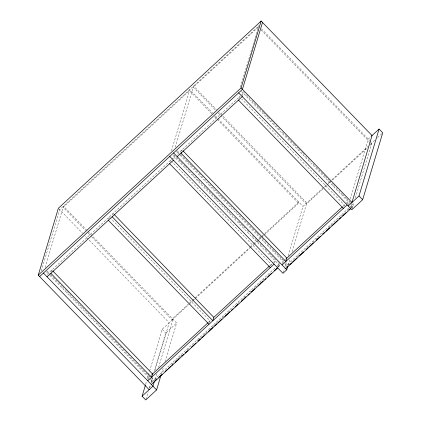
<?xml version="1.0" encoding="UTF-8"?>
<svg xmlns="http://www.w3.org/2000/svg" width="421" height="421" viewBox="0 0 421 421"><rect width="100%" height="100%" fill="white"/><g stroke="black" fill="none" stroke-linecap="round" stroke-linejoin="round"><path stroke-width="0.32" stroke-dasharray="2.1 1.58" d="M41.311 270.94L59.693 209.674L259.125 25.57M45.11 267.44L63.487 206.174L176.662 323.044L165.032 361.807M47.731 274.597L48.068 273.482L174.42 156.838L173.415 160.185M51.194 272.208L51.862 269.977M108.676 219.141L109.344 216.915L110.712 218.325M112.807 214.526L113.144 213.41M171.458 150.797L189.839 89.531L212.658 113.091M170.289 161.459L170.621 160.343M175.257 147.292L193.634 86.026L216.452 109.586M177.883 154.449L178.215 153.339L240.444 95.893M181.677 150.944L182.009 149.834M145.666 384.31L146.608 381.184M147.355 378.684L149.418 371.806M149.608 371.18L162.174 329.296L173.02 319.281L158.575 367.417M148.076 379.684L148.75 377.453L150.644 375.7M145.934 399.324L148.187 391.825M149.313 388.073L150.25 384.947M151.002 382.447L152.313 378.069M154.375 371.19L165.816 333.058L176.662 323.044M149.718 387.804L150.465 385.304M151.218 382.8L152.907 377.174M155.154 369.675L169.221 322.786L85.252 236.07M240.328 87.215L258.71 25.955M152.055 382.331L152.391 381.215L275.85 267.246M91.873 237.018L172.147 319.913L172.499 318.744L249.658 247.511M238.991 98.44L239.491 96.767M155.012 379.3L156.701 373.669M242.285 96.609L243.291 93.262L240.88 95.488M161.469 373.685L163.348 367.433M209.521 322.56L210.026 320.886L111.165 218.794M270.803 265.988L271.303 264.314L171.536 161.285M274.429 263.041L275.097 260.81L273.65 262.146M277.739 267.919L278.744 264.577L276.334 266.803M278.339 266.988L279.786 265.651L280.133 264.477L276.944 261.183M264.256 234.881L298.5 203.275L298.847 202.101L263.646 234.602M282.391 263.835L283.059 261.609L284.985 259.831M283.133 272.671L284.259 268.919M285.006 266.419L286.133 262.667M288.196 255.789L303.015 206.401L326.091 185.098M286.033 267.603L286.701 265.372L348.883 207.969M288.053 265.414L289.932 259.162M292.179 251.663L306.809 202.901L218.736 111.944M344.004 206.153L344.336 205.038L241.77 99.119M347.462 203.764L348.135 201.533L342.831 206.432M348.356 205.332L349.483 201.58M350.235 199.08L368.238 139.062L371.085 136.436M350.772 208.642L351.777 205.301L349.367 207.521M352.003 209.095L354.066 202.217M355.377 197.838L371.885 142.824L370.059 140.94M258.357 27.123L193.286 87.194L215.189 109.818M250.142 247.069L253.037 244.396M253.516 243.948L263.162 235.05M172.147 319.913L188.545 304.778M189.024 304.336L192.402 301.215M192.886 300.773L194.812 298.989M195.297 298.547L249.79 248.237M250.274 247.795L253.647 244.675M254.131 244.233L257.505 241.117M257.989 240.67L261.362 237.555M261.846 237.107L263.778 235.328M328.017 183.319L329.948 181.54M331.874 179.762L368.028 146.387M370.438 144.161L374.711 140.214M377.542 137.604L382.257 133.246M322.849 188.94L306.456 204.069L222.035 116.885M324.775 187.161L326.707 185.382M327.185 184.935L367.196 148.003M370.085 145.329L371.532 143.998L369.706 142.109M151.118 375.264L152.544 373.948M208.548 322.249L210.974 320.007M269.793 265.709L273.203 262.562M285.433 259.42L286.854 258.105M154.749 380.231L153.786 381.121L151.502 378.768M155.233 379.784L157.159 378.005M172.11 364.202L173.557 362.87M175.483 361.086L176.452 360.197M178.378 358.418L179.825 357.082M180.309 356.634L182.235 354.856M187.54 349.956L188.987 348.625M197.186 341.052L198.633 339.721M199.117 339.273L201.043 337.495M203.938 334.821L204.901 333.932M205.385 333.485L207.795 331.259M209.726 329.48L210.689 328.59M212.621 326.807L214.068 325.47M215.994 323.691L217.441 322.354M222.267 317.902L223.709 316.566M229.019 311.672L229.982 310.782M237.697 303.657L239.144 302.32M244.448 297.426L245.411 296.531M250.237 292.085L251.2 291.19M254.095 288.522L255.058 287.632M255.542 287.185L257.468 285.406M259.878 283.18L260.846 282.286M262.772 280.507L264.22 279.17M277.723 266.704L280.133 264.477M289.059 264.388L288.096 265.277L285.812 262.92M297.252 256.821L298.7 255.484M307.377 247.474L308.34 246.585M313.161 242.138L314.124 241.249M316.534 239.023L317.497 238.133M322.318 233.681L323.286 232.792M328.585 227.898L330.032 226.561M330.517 226.119L331.958 224.782M337.747 219.441L338.71 218.552M341.121 216.326L342.084 215.436M347.383 210.542L348.83 209.205M350.761 207.427L353.172 205.201L350.888 202.848M351.372 207.711L352.819 206.374L350.867 204.359M261.446 28.781L369.606 140.472M261.099 29.949L369.249 141.64M243.191 91.631L245.927 94.457M246.385 94.925L250.037 98.698M251.863 100.582L263.267 112.365M263.725 112.833L267.835 117.075M268.288 117.548L280.612 130.273M282.438 132.157L285.175 134.983M285.633 135.457L293.842 143.94M294.3 144.408L298.41 148.65M298.863 149.123L302.515 152.891M302.973 153.365L311.187 161.848M313.013 163.732L315.75 166.558M316.208 167.032L324.875 175.983M325.333 176.457L328.985 180.225M329.438 180.698L333.09 184.466M333.548 184.94L342.215 193.892M342.673 194.365L346.325 198.133M346.783 198.607L350.43 202.375M241.465 91.383L350.535 204.017M218.383 113.117L221.578 116.412M215.384 115.907L303.015 206.401M211.837 113.781L189.487 90.699L63.139 207.343L85.489 230.424M214.573 116.606L216.857 118.959M217.31 119.432L298.5 203.275M177.204 150.76L180.399 154.06M180.856 154.528L186.787 160.654M187.245 161.127L190.892 164.895M191.35 165.369L204.127 178.562M204.585 179.036L221.467 196.47M221.925 196.944L230.14 205.427M230.597 205.895L239.265 214.852M239.723 215.32L256.61 232.76M257.063 233.229L273.95 250.669M274.408 251.137L283.991 261.036M176.394 151.455L179.593 154.76M180.041 155.217L284.549 263.146M284.88 263.488L287.29 265.977M173.862 154.733L180.704 161.796M181.162 162.269L184.808 166.037M185.266 166.511L189.371 170.747M189.829 171.221L198.038 179.699M198.491 180.167L202.143 183.935M203.964 185.819L215.368 197.596M215.826 198.065L219.473 201.833M221.299 203.717L228.598 211.253M229.05 211.726L232.702 215.494M234.523 217.378L236.807 219.73M238.628 221.62L245.017 228.214M247.295 230.566L250.032 233.392M252.311 235.749L263.262 247.053M265.083 248.937L267.367 251.29M269.187 253.174L276.486 260.71M173.052 155.428L279.786 265.651M88.226 233.25L91.415 236.544M58.793 208.742L82.511 233.239M162.174 329.296L165.816 333.058M47.057 270.903L50.246 274.203M50.704 274.671L62.108 286.448M62.561 286.917L66.665 291.158M67.123 291.627L79.437 304.346M79.895 304.82L96.772 322.244M97.225 322.718L151.05 378.295M46.247 271.603L49.441 274.902M49.889 275.366L150.239 378.995M150.571 379.337L152.523 381.352"/><path stroke-width="0.63" d="M149.155 389.678L38.269 275.171L58.34 208.279L261.152 21.05L372.038 135.557L351.967 202.448L241.086 87.942L261.152 21.05M181.34 152.06L181.009 153.176L285.854 261.446L286.854 258.105L182.925 150.776M160.906 375.558L156.596 389.935L145.75 399.95L142.103 396.187L145.482 384.936M154.449 381.173L152.949 386.173L142.103 396.187M262.504 22.45L242.438 89.341L39.627 276.571M169.774 156.423L282.944 273.297L286.743 269.793L287.869 266.04M348.172 205.953L359.018 195.944L379.084 129.052L382.731 132.815L362.66 199.707L351.814 209.716L238.639 92.846M38.269 275.171L241.086 87.942M47.063 276.829L173.415 160.185M177.209 156.68L242.285 96.609M371.543 136.015L379.084 129.052M152.123 374.337L208.063 322.697M213.852 317.35L269.314 266.156M147.745 380.8L274.097 264.156M286.433 258.494L342.347 206.874M155.36 380.51L156.328 379.621M158.738 377.395L162.111 374.28M165.006 371.606L167.416 369.38M168.384 368.491L170.794 366.265M171.757 365.375L172.721 364.486M175.136 362.26L178.993 358.697M181.888 356.024L183.814 354.245M185.261 352.909L187.671 350.682M191.529 347.12L195.87 343.115M198.28 340.889L200.212 339.11M201.659 337.774L204.069 335.548M208.411 331.538L212.752 327.533M214.678 325.754L216.61 323.97M218.057 322.633L221.914 319.076M224.809 316.403L229.629 311.95M231.561 310.172L233.008 308.835M234.934 307.051L237.828 304.383M241.201 301.268L246.027 296.816M247.953 295.032L249.4 293.7M251.332 291.916L254.705 288.801M258.084 285.685L260.494 283.459M261.457 282.57L262.904 281.233M264.835 279.449L265.798 278.56M267.73 276.781L271.587 273.218M274.481 270.545L276.892 268.319M151.386 384.562L277.739 267.919M282.054 264.951L347.13 204.88M289.674 264.667L291.6 262.888M292.563 261.999L296.905 257.994M299.315 255.768L303.652 251.763M306.062 249.537L307.988 247.758M309.435 246.422L313.292 242.864M316.187 240.191L320.523 236.186M322.933 233.96L324.38 232.629M325.822 231.292L329.68 227.735M332.574 225.061L337.395 220.615M339.321 218.831L340.768 217.499M342.694 215.72L346.073 212.605M349.446 209.49L350.409 208.6M285.701 268.714L350.772 208.642M359.018 195.944L362.66 199.707M238.491 100.114L343.336 208.384M173.568 152.918L286.743 269.793M169.621 163.69L270.298 267.661M114.054 214.352L213.821 317.381L212.815 320.723L112.139 216.752M108.344 220.257L209.021 324.228M52.772 270.919L152.544 373.948L151.539 377.295L50.862 273.324M43.421 273.066L156.596 389.935"/></g></svg>
